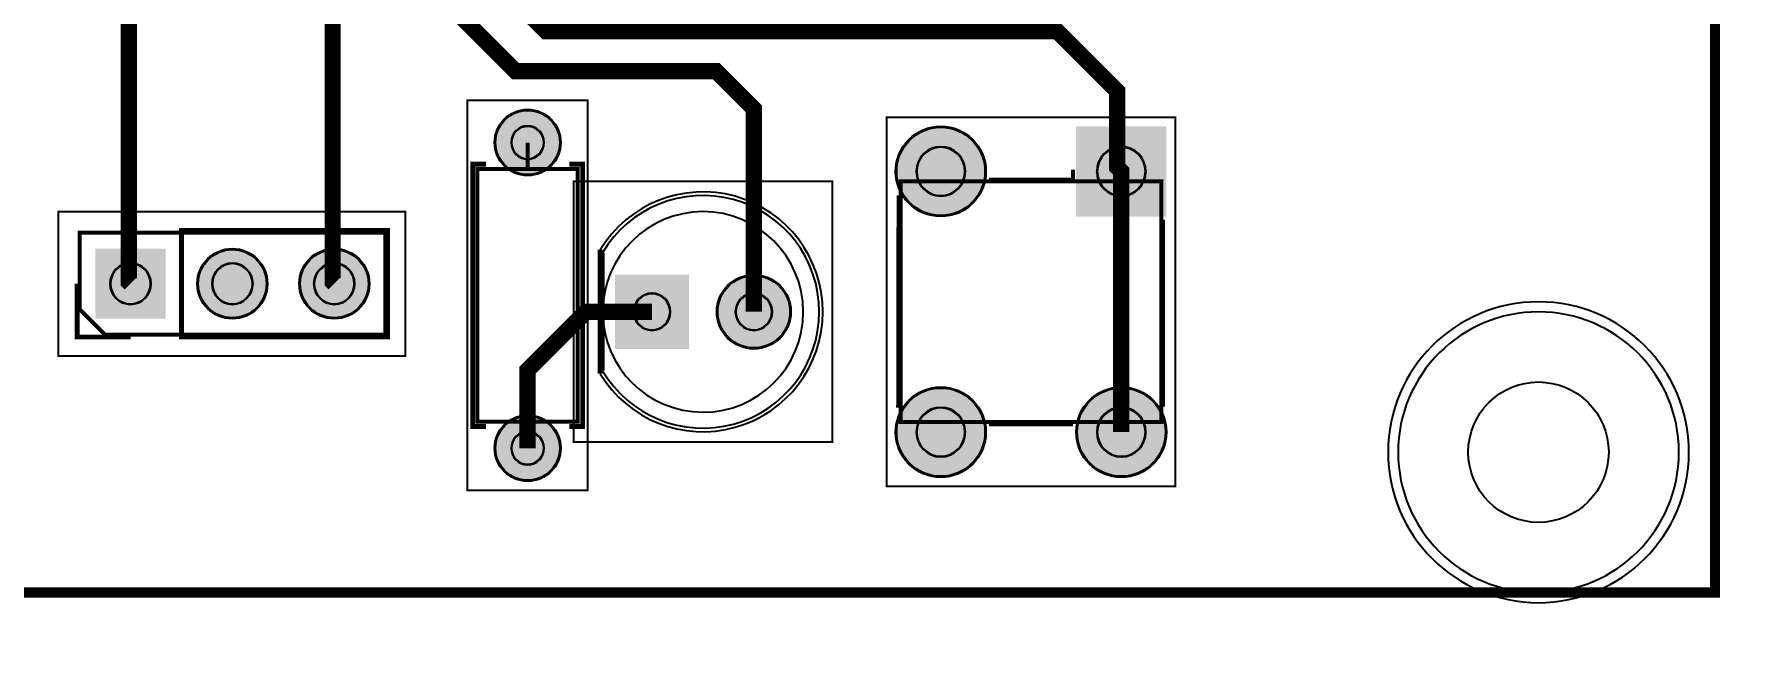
# Model space of a CAD drawing. Extents: x 2068 to 5046, y -5016 to -2057.
# Drawn here: x 3366 to 5046, y -5012 to -4413 of the extents above; entities that cross this region are included whole.
import ezdxf

# ---------------------------------------------------------------- set-up
doc = ezdxf.new("R2010")
doc.units = 9
for name, color, linetype, true_color in [('BoardOutline', 7, 'Continuous', 0xff00ff), ('BottomSolderMaskLayer', 7, 'Continuous', 0xaa00ff), ('Document', 7, 'Continuous', 0xffffff), ('Mechanical', 7, 'Continuous', 0xf022f0), ('Multi-Layer', 7, 'Continuous', 0xc0c0c0), ('TopLayer', 7, 'Continuous', 0xff0000), ('TopSilkLayer', 7, 'Continuous', 0xffff00), ('TopSolderMaskLayer', 7, 'Continuous', 0x800080)]:
    doc.layers.add(name, color=color, linetype=linetype, true_color=true_color)

msp = doc.modelspace()

# ---------------------------------------------------------------- hatches: boundary and pattern name
at = {"layer": 'BottomSolderMaskLayer'}
for points in [[(3817.895, -4518.89, 1), (3882.8849999999998, -4518.89, 1)], [(4211.594999999999, -4547.24, 1), (4300.205, -4547.24, 1)], [(4477.365000000001, -4502.9349999999995), (4477.365000000001, -4591.545), (4388.755, -4591.545), (4388.755, -4502.9349999999995)], [(3426.1549999999997, -4691.935), (3426.1549999999997, -4623.005), (3495.085, -4623.005), (3495.085, -4691.935)], [(3526.1549999999997, -4657.47, 1), (3595.085, -4657.47, 1)], [(3626.1549999999997, -4657.47, 1), (3695.085, -4657.47, 1)], [(3935.995, -4648.594999999999), (4008.8650000000002, -4648.594999999999), (4008.8650000000002, -4721.465), (3935.995, -4721.465)], [(4035.995, -4685.03, 1), (4108.865, -4685.03, 1)], [(4211.594999999999, -4803.14, 1), (4300.205, -4803.14, 1)], [(4388.754999999999, -4803.14, 1), (4477.365, -4803.14, 1)], [(3817.895, -4818.89, 1), (3882.8849999999998, -4818.89, 1)]]:
    msp.add_hatch(color=256, dxfattribs=at).paths.add_polyline_path(points)
at = {"layer": 'Multi-Layer'}
for points in [[(3818.895, -4518.89, 1), (3881.8849999999998, -4518.89, 1)], [(4212.594999999999, -4547.24, 1), (4299.205, -4547.24, 1)], [(4476.365, -4503.935), (4476.365, -4590.545), (4389.755, -4590.545), (4389.755, -4503.935)], [(3427.155, -4690.935), (3427.155, -4624.005), (3494.085, -4624.005), (3494.085, -4690.935)], [(3527.1549999999997, -4657.47, 1), (3594.085, -4657.47, 1)], [(3627.1549999999997, -4657.47, 1), (3694.085, -4657.47, 1)], [(3936.995, -4649.595), (4007.865, -4649.595), (4007.865, -4720.465), (3936.995, -4720.465)], [(4036.995, -4685.03, 1), (4107.865, -4685.03, 1)], [(4212.594999999999, -4803.14, 1), (4299.205, -4803.14, 1)], [(4389.754999999999, -4803.14, 1), (4476.365, -4803.14, 1)], [(3818.895, -4818.89, 1), (3881.8849999999998, -4818.89, 1)]]:
    msp.add_hatch(color=256, dxfattribs=at).paths.add_polyline_path(points)
at = {"layer": 'TopSolderMaskLayer'}
for points in [[(3817.895, -4518.89, 1), (3882.8849999999998, -4518.89, 1)], [(4211.594999999999, -4547.24, 1), (4300.205, -4547.24, 1)], [(4477.365000000001, -4502.9349999999995), (4477.365000000001, -4591.545), (4388.755, -4591.545), (4388.755, -4502.9349999999995)], [(3426.1549999999997, -4691.935), (3426.1549999999997, -4623.005), (3495.085, -4623.005), (3495.085, -4691.935)], [(3526.1549999999997, -4657.47, 1), (3595.085, -4657.47, 1)], [(3626.1549999999997, -4657.47, 1), (3695.085, -4657.47, 1)], [(3935.995, -4648.594999999999), (4008.8650000000002, -4648.594999999999), (4008.8650000000002, -4721.465), (3935.995, -4721.465)], [(4035.995, -4685.03, 1), (4108.865, -4685.03, 1)], [(4211.594999999999, -4803.14, 1), (4300.205, -4803.14, 1)], [(4388.754999999999, -4803.14, 1), (4477.365, -4803.14, 1)], [(3817.895, -4818.89, 1), (3882.8849999999998, -4818.89, 1)]]:
    msp.add_hatch(color=256, dxfattribs=at).paths.add_polyline_path(points)

# ---------------------------------------------------------------- linework, layer by layer
at = {"layer": 'BoardOutline', "const_width": 10}
msp.add_lwpolyline([(5015.74, -2066.92), (5015.74, -4960.62), (2106.29, -4960.62), (2106.29, -2066.92), (5015.74, -2066.92)], close=True, dxfattribs=at)
at = {"layer": 'BottomSolderMaskLayer'}
for points in [[(3834.139920622321, -4518.78682489284), (3834.139920622321, -4518.99317510716)], [(3866.640079377679, -4518.78682489284), (3866.640079377679, -4518.99317510716)], [(4231.734566447292, -4547.34230920217), (4231.734566447292, -4547.137690797829)], [(4280.065433552707, -4547.34230920217), (4280.065433552707, -4547.137690797829)], [(4408.894566447292, -4547.34230920217), (4408.894566447292, -4547.137690797829)], [(4457.225433552707, -4547.34230920217), (4457.225433552707, -4547.137690797829)], [(3440.351922904527, -4657.464850590169), (3440.351922904527, -4657.475149409831)], [(3480.888077095473, -4657.464850590169), (3480.888077095473, -4657.475149409831)], [(3540.351922904527, -4657.464850590169), (3540.351922904527, -4657.475149409831)], [(3580.888077095473, -4657.464850590169), (3580.888077095473, -4657.475149409831)], [(3640.351922904527, -4657.464850590169), (3640.351922904527, -4657.475149409831)], [(3680.888077095473, -4657.464850590169), (3680.888077095473, -4657.475149409831)], [(3972.424858896571, -4666.809929448285), (3972.4351411034286, -4666.809929448285)], [(4072.424858896571, -4666.809929448285), (4072.4351411034286, -4666.809929448285)], [(3972.424858896571, -4703.250070551714), (3972.4351411034286, -4703.250070551714)], [(4072.424858896571, -4703.250070551714), (4072.4351411034286, -4703.250070551714)], [(4231.734566447292, -4803.242309202171), (4231.734566447292, -4803.037690797829)], [(4280.065433552707, -4803.242309202171), (4280.065433552707, -4803.037690797829)], [(4408.894566447292, -4803.242309202171), (4408.894566447292, -4803.037690797829)], [(4457.225433552707, -4803.242309202171), (4457.225433552707, -4803.037690797829)], [(3834.139920622321, -4818.78682489284), (3834.139920622321, -4818.99317510716)], [(3866.640079377679, -4818.78682489284), (3866.640079377679, -4818.99317510716)]]:
    msp.add_lwpolyline(points, close=True, dxfattribs=at)
for centre, radius in [((3850.39, -4518.89), 32.495000000000005), ((4255.9, -4547.24), 44.30500000000001), ((3560.62, -4657.47), 34.464999999999996), ((3660.62, -4657.47), 34.464999999999996), ((4072.43, -4685.03), 36.435), ((4255.9, -4803.14), 44.30500000000001), ((4433.0599999999995, -4803.14), 44.30500000000001), ((3850.39, -4818.89), 32.495000000000005)]:
    msp.add_circle(centre, radius, dxfattribs=at)
for centre, radius, start, end in [((3850.39, -4518.78682489284), 16.250079377679, 360, 180), ((3850.39, -4518.99317510716), 16.250079377679, 180, 360), ((4255.9, -4547.137690797829), 24.165433552707544, 360, 540), ((4433.0599999999995, -4547.137690797829), 24.165433552707544, 360, 540), ((4255.9, -4547.34230920217), 24.165433552707544, 540, 360), ((4433.0599999999995, -4547.34230920217), 24.165433552707544, 540, 360), ((3460.62, -4657.464850590169), 20.268077095472883, 360, 180), ((3560.62, -4657.464850590169), 20.268077095472883, 360, 180), ((3660.62, -4657.464850590169), 20.268077095472883, 360, 180), ((3460.62, -4657.475149409831), 20.268077095472883, 180, 360), ((3560.62, -4657.475149409831), 20.268077095472883, 180, 360), ((3660.62, -4657.475149409831), 20.268077095472883, 180, 360), ((3972.4351411034286, -4685.03), 18.220070551714407, 90, 270), ((3972.424858896571, -4685.03), 18.220070551714407, 270, 90), ((4072.4351411034286, -4685.03), 18.220070551714407, 90, 270), ((4072.424858896571, -4685.03), 18.220070551714407, 270, 90), ((4255.9, -4803.037690797829), 24.165433552707544, 360, 540), ((4433.0599999999995, -4803.037690797829), 24.165433552707544, 360, 540), ((3850.39, -4818.78682489284), 16.250079377679, 360, 180), ((4255.9, -4803.242309202171), 24.165433552707544, 540, 360), ((4433.0599999999995, -4803.242309202171), 24.165433552707544, 540, 360), ((3850.39, -4818.99317510716), 16.250079377679, 180, 360)]:
    msp.add_arc(centre, radius, start, end, dxfattribs=at)
at = {"layer": 'Document', "const_width": 3.9400000000000004}
for points in [[(3850.39, -4518.89), (3850.39, -4544.87)], [(3924.01, -4627.17), (3924.01, -4742.889999999999)], [(3850.39, -4818.89), (3850.39, -4792.900000000001)]]:
    msp.add_lwpolyline(points, dxfattribs=at)
for points in [[(3801.17, -4792.900000000001), (3899.6, -4792.900000000001), (3899.6, -4544.87), (3801.17, -4544.87), (3801.17, -4792.900000000001)], [(4472.43, -4793.3), (4472.43, -4557.08), (4216.530000000001, -4557.08), (4216.530000000001, -4793.3), (4472.43, -4793.3)], [(3410.62, -4682.47), (3410.62, -4607.47), (3710.62, -4607.47), (3710.62, -4707.47), (3435.62, -4707.47), (3410.62, -4682.47)]]:
    msp.add_lwpolyline(points, close=True, dxfattribs=at)
at = {"layer": 'Document'}
for centre, radius, start, end in [((4022.432605635088, -4685.03), 114.17, 210.4501240506499, 149.5498759493501), ((4022.44007315589, -4685.15), 98.42, 0.069858720226103, 359.9301412797636), ((4842.510020411497, -4822.8949999999995), 137.79, 0.031186469806293873, 359.96881353017443)]:
    msp.add_arc(centre, radius, start, end, dxfattribs=at)
at = {"layer": 'Mechanical', "const_width": 1.9700000000000002}
for points in [[(3791.33, -4860.2300000000005), (3909.44, -4860.2300000000005), (3909.44, -4477.55), (3791.33, -4477.55), (3791.33, -4860.2300000000005)], [(4202.75, -4856.29), (4486.21, -4856.29), (4486.21, -4494.09), (4202.75, -4494.09), (4202.75, -4856.29)], [(3895.66, -4557.08), (3895.66, -4812.98), (4149.599999999999, -4812.98), (4149.599999999999, -4557.08), (3895.66, -4557.08)], [(3389.76, -4728.34), (3730.31, -4728.34), (3730.31, -4586.6), (3389.76, -4586.6), (3389.76, -4728.34)]]:
    msp.add_lwpolyline(points, close=True, dxfattribs=at)
at = {"layer": 'Mechanical'}
msp.add_arc((4842.510021674344, -4822.9), 147.64, 0.031046210947015707, 359.9689537890398, dxfattribs=at)
at = {"layer": 'Multi-Layer'}
for points in [[(3834.64, -4518.79), (3834.64, -4518.99)], [(3866.14, -4518.79), (3866.14, -4518.99)], [(4232.28, -4547.34), (4232.28, -4547.14)], [(4279.5199999999995, -4547.34), (4279.5199999999995, -4547.14)], [(4409.44, -4547.34), (4409.44, -4547.14)], [(4456.679999999999, -4547.34), (4456.679999999999, -4547.14)], [(3440.94, -4657.465), (3440.94, -4657.475)], [(3480.2999999999997, -4657.465), (3480.2999999999997, -4657.475)], [(3540.94, -4657.465), (3540.94, -4657.475)], [(3580.2999999999997, -4657.465), (3580.2999999999997, -4657.475)], [(3640.94, -4657.465), (3640.94, -4657.475)], [(3680.2999999999997, -4657.465), (3680.2999999999997, -4657.475)], [(3972.425, -4667.3099999999995), (3972.435, -4667.3099999999995)], [(4072.425, -4667.3099999999995), (4072.435, -4667.3099999999995)], [(3972.425, -4702.75), (3972.435, -4702.75)], [(4072.425, -4702.75), (4072.435, -4702.75)], [(4232.28, -4803.24), (4232.28, -4803.04)], [(4279.5199999999995, -4803.24), (4279.5199999999995, -4803.04)], [(4409.44, -4803.24), (4409.44, -4803.04)], [(4456.679999999999, -4803.24), (4456.679999999999, -4803.04)], [(3834.64, -4818.79), (3834.64, -4818.99)], [(3866.14, -4818.79), (3866.14, -4818.99)]]:
    msp.add_lwpolyline(points, close=True, dxfattribs=at)
for centre, radius in [((3850.39, -4518.89), 31.495), ((4255.9, -4547.24), 43.305), ((3560.62, -4657.47), 33.464999999999996), ((3660.62, -4657.47), 33.464999999999996), ((4072.43, -4685.03), 35.435), ((4255.9, -4803.14), 43.305), ((4433.0599999999995, -4803.14), 43.305), ((4842.51, -4822.82), 68.89999999999999), ((3850.39, -4818.89), 31.495)]:
    msp.add_circle(centre, radius, dxfattribs=at)
for centre, radius, start, end in [((3850.39, -4518.79), 15.75, 360, 180), ((3850.39, -4518.99), 15.75, 180, 360), ((4255.9, -4547.14), 23.62, 360, 540), ((4433.0599999999995, -4547.14), 23.62, 360, 540), ((4255.9, -4547.34), 23.62, 540, 360), ((4433.0599999999995, -4547.34), 23.62, 540, 360), ((3460.62, -4657.465), 19.68, 360, 180), ((3560.62, -4657.465), 19.68, 360, 180), ((3660.62, -4657.465), 19.68, 360, 180), ((3460.62, -4657.475), 19.68, 180, 360), ((3560.62, -4657.475), 19.68, 180, 360), ((3660.62, -4657.475), 19.68, 180, 360), ((3972.435, -4685.03), 17.72, 90, 270), ((3972.425, -4685.03), 17.72, 270, 90), ((4072.435, -4685.03), 17.72, 90, 270), ((4072.425, -4685.03), 17.72, 270, 90), ((4255.9, -4803.04), 23.62, 360, 540), ((4433.0599999999995, -4803.04), 23.62, 360, 540), ((3850.39, -4818.79), 15.75, 360, 180), ((4255.9, -4803.24), 23.62, 540, 360), ((4433.0599999999995, -4803.24), 23.62, 540, 360), ((3850.39, -4818.99), 15.75, 180, 360)]:
    msp.add_arc(centre, radius, start, end, dxfattribs=at)
at = {"layer": 'TopLayer', "const_width": 16}
for points in [[(4893.6900000000005, -2536.02), (4263.77, -2536.02), (4263.570000000001, -2535.8199999999997), (3909.0499999999997, -2535.8199999999997), (3812.59, -2535.8199999999997), (3759.83, -2588.58), (3759.83, -3966.53), (3759.83, -4370.07), (3838.57, -4448.8099999999995), (4035.4199999999996, -4448.8099999999995), (4072.43, -4485.82), (4072.43, -4685.03)], [(4893.6900000000005, -3436.0199999999995), (4263.77, -3436.0199999999995), (4263.570000000001, -3435.8199999999997), (3909.0499999999997, -3435.8199999999997), (3857.4700000000003, -3435.8199999999997), (3838.57, -3454.72), (3838.57, -4379.91), (3868.1, -4409.4400000000005), (4370.07, -4409.4400000000005), (4429.12, -4468.49), (4429.12, -4543.3), (4433.0599999999995, -4547.24), (4433.0599999999995, -4803.14)], [(3459.0499999999997, -4326.76), (3459.0499999999997, -4655.9), (3460.62, -4657.47)], [(3659.0499999999997, -4326.76), (3659.0499999999997, -4655.9), (3660.62, -4657.47)], [(3850.39, -4818.89), (3850.39, -4742.12), (3907.4700000000003, -4685.03), (3972.43, -4685.03)]]:
    msp.add_lwpolyline(points, dxfattribs=at)
at = {"layer": 'TopSilkLayer'}
for points, const_width in [([(3809.44, -4797.63), (3796.45, -4797.63), (3796.45, -4540.15), (3809.44, -4540.15)], 4.72), ([(3891.33, -4797.63), (3904.32, -4797.63), (3904.32, -4540.15), (3891.33, -4540.15)], 4.72), ([(4385.8, -4555.2300000000005), (4385.8, -4545.389999999999)], 3.9400000000000004), ([(4214.06, -4779.23), (4214.45, -4570.860000000001)], 3.9400000000000004), ([(4386.0599999999995, -4555.2300000000005), (4303.0599999999995, -4555.2300000000005)], 3.9400000000000004), ([(4474.06, -4594.48), (4474.06, -4778.23)], 3.9400000000000004), ([(3921.65, -4624.2), (3921.65, -4745.860000000001)], 4.72), ([(3460.62, -4709.83), (3408.26, -4709.83), (3408.26, -4657.47)], 4.72), ([(4385.63, -4795.63), (4303.14, -4795.63)], 3.9400000000000004)]:
    msp.add_lwpolyline(points, dxfattribs=dict(at, const_width=const_width))
at = {"layer": 'TopSilkLayer', "const_width": 4.72}
msp.add_lwpolyline([(3510.62, -4605.110000000001), (3510.62, -4709.83), (3712.98, -4709.83), (3712.98, -4605.110000000001), (3510.62, -4605.110000000001)], close=True, dxfattribs=at)
at = {"layer": 'TopSilkLayer'}
for centre, radius, start, end in [((4022.430000003834, -4685.049049953359), 117.72, 359.9995376005534, 148.88138468839202), ((4022.44007315589, -4685.15), 98.42, 0.069858720226103, 359.9301412797636), ((4022.430000003834, -4685.010950046641), 117.72, 211.11861531160798, 0)]:
    msp.add_arc(centre, radius, start, end, dxfattribs=at)
at = {"layer": 'TopSolderMaskLayer'}
for points in [[(3834.139920622321, -4518.78682489284), (3834.139920622321, -4518.99317510716)], [(3866.640079377679, -4518.78682489284), (3866.640079377679, -4518.99317510716)], [(4231.734566447292, -4547.34230920217), (4231.734566447292, -4547.137690797829)], [(4280.065433552707, -4547.34230920217), (4280.065433552707, -4547.137690797829)], [(4408.894566447292, -4547.34230920217), (4408.894566447292, -4547.137690797829)], [(4457.225433552707, -4547.34230920217), (4457.225433552707, -4547.137690797829)], [(3440.351922904527, -4657.464850590169), (3440.351922904527, -4657.475149409831)], [(3480.888077095473, -4657.464850590169), (3480.888077095473, -4657.475149409831)], [(3540.351922904527, -4657.464850590169), (3540.351922904527, -4657.475149409831)], [(3580.888077095473, -4657.464850590169), (3580.888077095473, -4657.475149409831)], [(3640.351922904527, -4657.464850590169), (3640.351922904527, -4657.475149409831)], [(3680.888077095473, -4657.464850590169), (3680.888077095473, -4657.475149409831)], [(3972.424858896571, -4666.809929448285), (3972.4351411034286, -4666.809929448285)], [(4072.424858896571, -4666.809929448285), (4072.4351411034286, -4666.809929448285)], [(3972.424858896571, -4703.250070551714), (3972.4351411034286, -4703.250070551714)], [(4072.424858896571, -4703.250070551714), (4072.4351411034286, -4703.250070551714)], [(4231.734566447292, -4803.242309202171), (4231.734566447292, -4803.037690797829)], [(4280.065433552707, -4803.242309202171), (4280.065433552707, -4803.037690797829)], [(4408.894566447292, -4803.242309202171), (4408.894566447292, -4803.037690797829)], [(4457.225433552707, -4803.242309202171), (4457.225433552707, -4803.037690797829)], [(3834.139920622321, -4818.78682489284), (3834.139920622321, -4818.99317510716)], [(3866.640079377679, -4818.78682489284), (3866.640079377679, -4818.99317510716)]]:
    msp.add_lwpolyline(points, close=True, dxfattribs=at)
for centre, radius in [((3850.39, -4518.89), 32.495000000000005), ((4255.9, -4547.24), 44.30500000000001), ((3560.62, -4657.47), 34.464999999999996), ((3660.62, -4657.47), 34.464999999999996), ((4072.43, -4685.03), 36.435), ((4255.9, -4803.14), 44.30500000000001), ((4433.0599999999995, -4803.14), 44.30500000000001), ((3850.39, -4818.89), 32.495000000000005)]:
    msp.add_circle(centre, radius, dxfattribs=at)
for centre, radius, start, end in [((3850.39, -4518.78682489284), 16.250079377679, 360, 180), ((3850.39, -4518.99317510716), 16.250079377679, 180, 360), ((4255.9, -4547.137690797829), 24.165433552707544, 360, 540), ((4433.0599999999995, -4547.137690797829), 24.165433552707544, 360, 540), ((4255.9, -4547.34230920217), 24.165433552707544, 540, 360), ((4433.0599999999995, -4547.34230920217), 24.165433552707544, 540, 360), ((3460.62, -4657.464850590169), 20.268077095472883, 360, 180), ((3560.62, -4657.464850590169), 20.268077095472883, 360, 180), ((3660.62, -4657.464850590169), 20.268077095472883, 360, 180), ((3460.62, -4657.475149409831), 20.268077095472883, 180, 360), ((3560.62, -4657.475149409831), 20.268077095472883, 180, 360), ((3660.62, -4657.475149409831), 20.268077095472883, 180, 360), ((3972.4351411034286, -4685.03), 18.220070551714407, 90, 270), ((3972.424858896571, -4685.03), 18.220070551714407, 270, 90), ((4072.4351411034286, -4685.03), 18.220070551714407, 90, 270), ((4072.424858896571, -4685.03), 18.220070551714407, 270, 90), ((4255.9, -4803.037690797829), 24.165433552707544, 360, 540), ((4433.0599999999995, -4803.037690797829), 24.165433552707544, 360, 540), ((3850.39, -4818.78682489284), 16.250079377679, 360, 180), ((4255.9, -4803.242309202171), 24.165433552707544, 540, 360), ((4433.0599999999995, -4803.242309202171), 24.165433552707544, 540, 360), ((3850.39, -4818.99317510716), 16.250079377679, 180, 360)]:
    msp.add_arc(centre, radius, start, end, dxfattribs=at)

doc.saveas('drawing.dxf')
